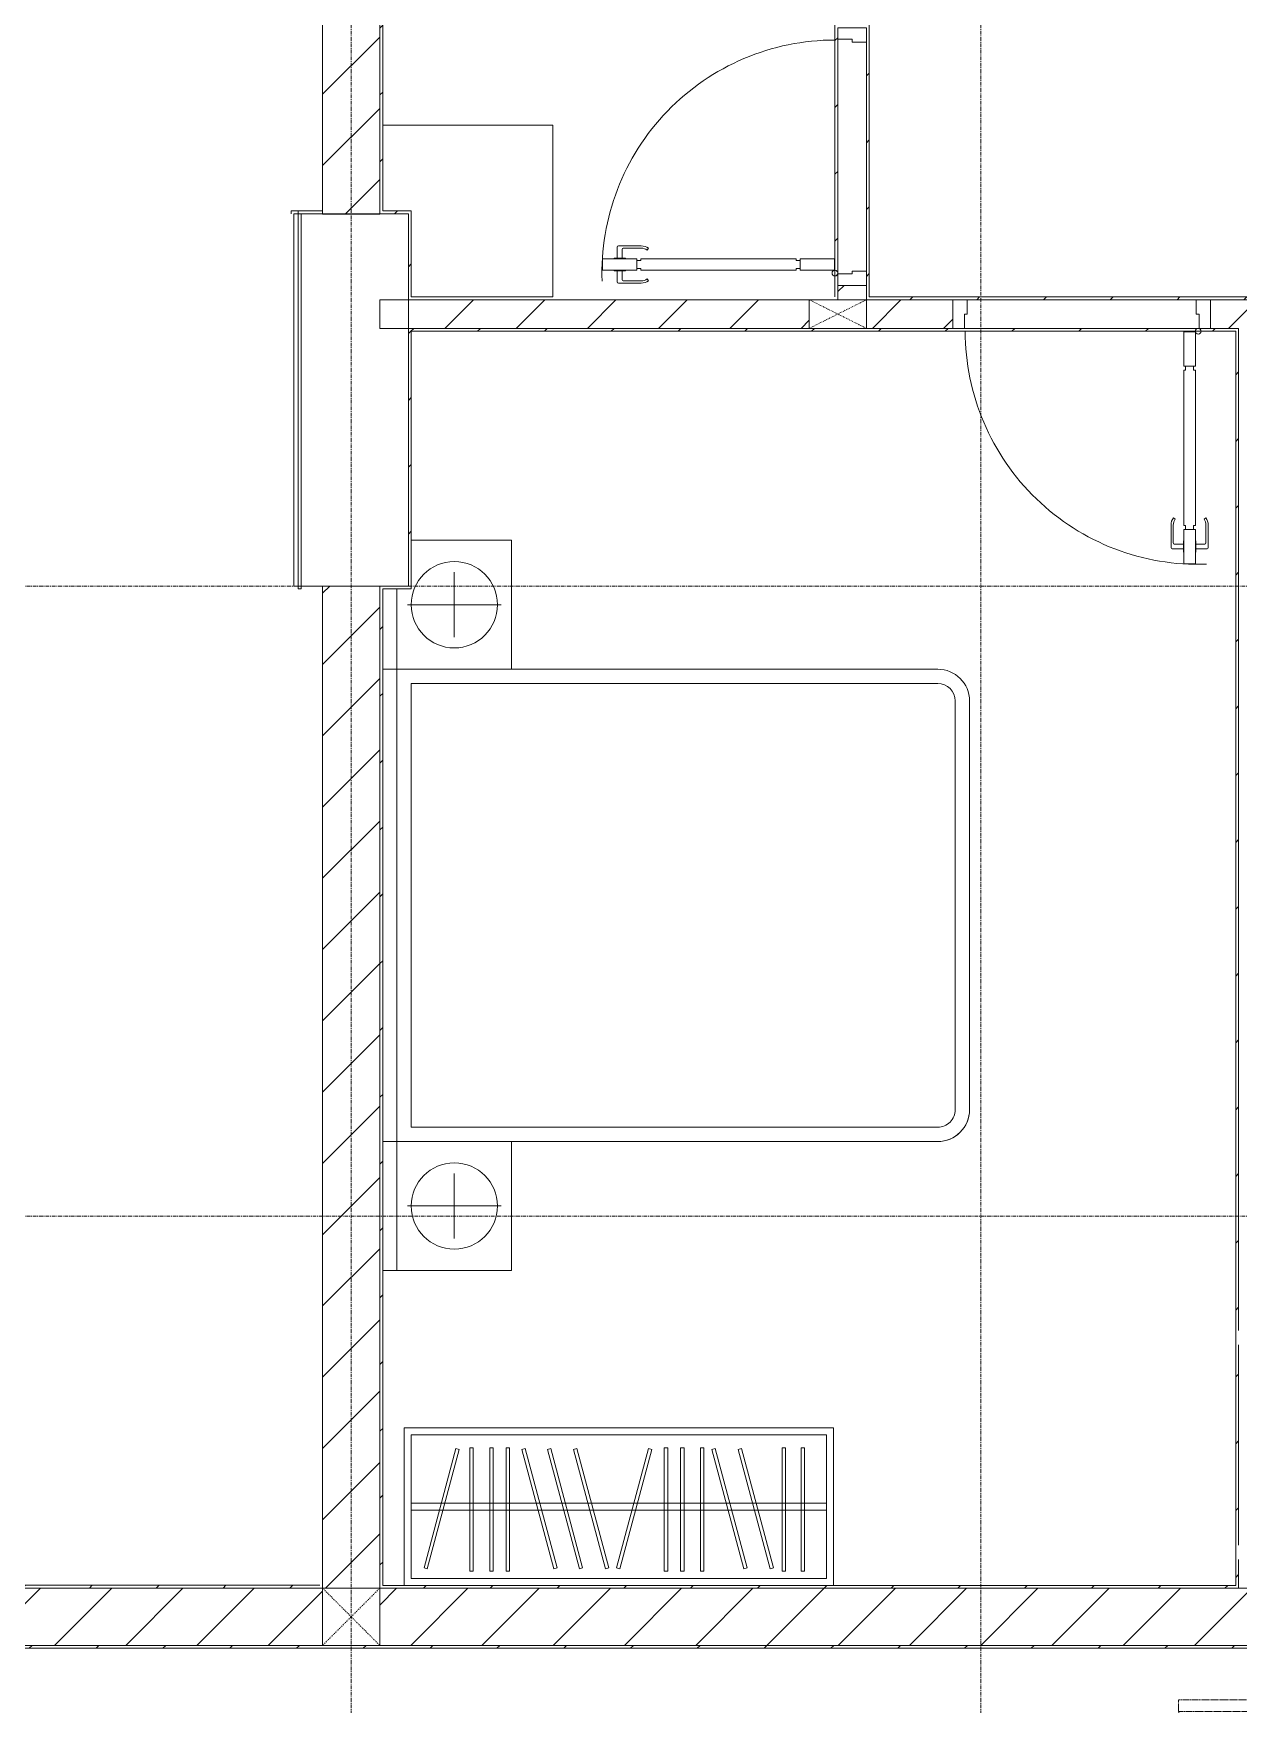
# Model space of a CAD drawing. Header units: millimetres. Extents: x 5357 to 201988, y -16345 to 109895.
# Drawn here: x 51643 to 55853, y 35331 to 41167 of the extents above; entities that cross this region are included whole.
import ezdxf

# ---------------------------------------------------------------- set-up
doc = ezdxf.new("R2010")
doc.units = ezdxf.units.MM
for name, pattern in [('Dash', [6, 3, -3]), ('Dash - Tight', [4.5, 3, -1.5]), ('Grid Line', [22.225, 12.7, -3.175, 3.175, -3.175])]:
    doc.linetypes.add(name, pattern=pattern)
for name, color, linetype, lineweight in [('0-1', 7, 'Continuous', 5), ('A-DETL-GENF-1', 53, 'Continuous', 9), ('A-DETL-GENF-3', 92, 'Dash - Tight', 9), ('A-DOOR', 31, 'Continuous', 9), ('A-DOOR-1', 53, 'Continuous', 9), ('A-DOOR-FRAM', 31, 'Continuous', 9), ('A-FLOR', 192, 'Continuous', 9), ('A-FLOR-1', 10, 'Continuous', 9), ('A-WALL', 113, 'Continuous', 9), ('A-WALL-1', 9, 'Continuous', 18), ('A-WALL-4', 113, 'Continuous', 18), ('A-WALL-PATT-1', 10, 'Continuous', 9), ('A-WALL-PATT-2', 53, 'Continuous', 9), ('A-WALL-PATT-3', 111, 'Continuous', 9), ('G-IMPT-1', 254, 'Continuous', 9), ('I-FURN-1', 53, 'Continuous', 9), ('I-WALL-1', 9, 'Continuous', 18), ('I-WALL-3', 2, 'Continuous', 18), ('S-COLS', 52, 'Continuous', 9), ('S-COLS-2', 9, 'Continuous', 18), ('S-COLS-4', 53, 'Continuous', 9), ('S-COLS-5', 52, 'Continuous', 18), ('S-COLS-6', 52, 'Dash', 9), ('S-COLS-HDLN', 52, 'Dash', 9), ('S-COLS-HDLN-1', 53, 'Dash', 9), ('S-GRID-1', 1, 'Grid Line', 9)]:
    doc.layers.add(name, color=color, linetype=linetype, lineweight=lineweight)
pattern_1 = [(45, (0, 0), (-124.4508, 124.4508), [])]
pattern_2 = [(45, (0, 0), (-116.67262, 116.67262), [])]

# ---------------------------------------------------------------- blocks, each defined once
blk = doc.blocks.new('NCV_TKTC_KET CAU_rvt-1-TKCS_MB SÂN ĐƯỜNG NỘI BỘ')
at = {"layer": 'A-FLOR-1'}
for p, q in [((54452.6, 40326.9), (54452.6, 41146.9)), ((54452.6, 41146.9), (54452.6, 40326.9)), ((54452.6, 40326.9), (54452.6, 41146.9)), ((52952.6, 40236.9), (54352.6, 40236.9)), ((54352.6, 40236.9), (52952.6, 40236.9)), ((52952.6, 40236.9), (54352.6, 40236.9)), ((54352.6, 40236.9), (54452.6, 40236.9)), ((54452.6, 40236.9), (54352.6, 40236.9)), ((54352.6, 40236.9), (54452.6, 40236.9))]:
    blk.add_line(p, q, dxfattribs=at)
at = {"layer": 'S-COLS-2'}
for p, q in [((52952.6, 40536.9), (52552.6, 40536.9)), ((52552.6, 40536.9), (52552.6, 39236.9)), ((52952.6, 39236.9), (52952.6, 40536.9)), ((52552.6, 39236.9), (52952.6, 39236.9))]:
    blk.add_line(p, q, dxfattribs=at)
blk = doc.blocks.new('DOOR_CW_01 CANH MO-PANEL KINH - DIW_01-900x2200-CỬA GỖ VÂN LAMINATE-553393-TKCS_MB SÂN ĐƯỜNG NỘI BỘ')
at = {"layer": 'A-DETL-GENF-1'}
for p, q in [((-399, 820.5), (-438, 820.5)), ((-399, 831.8), (-397, 831.8)), ((-399, 792.2), (-399, 831.8)), ((-397, 872), (-357, 872)), ((-397, 752), (-397, 872)), ((-397, 792.2), (-397, 831.8)), ((-357, 872), (-357, 752)), ((-357, 792.2), (-357, 831.8)), ((-355, 831.8), (-357, 831.8)), ((-355, 792.2), (-355, 831.8)), ((-355, 820.5), (-316, 820.5)), ((-442, 737), (-442, 816.5)), ((-434, 799.5), (-434, 737)), ((-399, 803.5), (-430, 803.5)), ((-397, 792.2), (-399, 792.2)), ((-357, 792.2), (-355, 792.2)), ((-355, 803.5), (-324, 803.5)), ((-320, 799.5), (-320, 737)), ((-312, 737), (-312, 816.5)), ((-433.9, 711.2), (-427.3, 715.8)), ((-357, 752), (-397, 752)), ((-397, 738), (-391, 738)), ((-397, 738), (-397, 196)), ((-363, 752), (-391, 752)), ((-391, 752), (-391, 738)), ((-363, 738), (-363, 752)), ((-357, 738), (-363, 738)), ((-357, 196), (-357, 738)), ((-320.1, 711.2), (-326.7, 715.8)), ((-397, 196), (-391, 196)), ((-357, 182), (-397, 182)), ((-397, 182), (-397, 62)), ((-391, 196), (-391, 182)), ((-391, 182), (-363, 182)), ((-357, 196), (-363, 196)), ((-363, 182), (-363, 196)), ((-357, 62), (-357, 182)), ((-397, 62), (-357, 62))]:
    blk.add_line(p, q, dxfattribs=at)
blk.add_circle((-407, 60), 10, dxfattribs=at)
for centre, radius, start, end in [((-438, 816.5), 4, 90, 180), ((-407, 60), 814, 360, 92), ((-316, 816.5), 4, 0, 90), ((-430, 799.5), 4, 90, 180), ((-324, 799.5), 4, 360, 90), ((-397, 737), 45, 180, 215), ((-397, 737), 37, 180, 215), ((-357, 737), 37, 325, 0), ((-357, 737), 45, 325, 0)]:
    blk.add_arc(centre, radius, start, end, dxfattribs=at)
at = {"layer": 'A-DOOR-1'}
for p, q in [((-410, 50), (-450, 50)), ((-450, 50), (-450, -50)), ((-410, 0), (-410, 50)), ((-400, 0), (-410, 0)), ((-407, 50), (-382, 50)), ((-400, -50), (-400, 0)), ((410, 0), (400, 0)), ((400, 0), (400, -50)), ((450, 50), (410, 50)), ((410, 50), (410, 0)), ((450, -50), (450, 50)), ((-450, -50), (-400, -50)), ((400, -50), (450, -50))]:
    blk.add_line(p, q, dxfattribs=at)
blk = doc.blocks.new('GIUONG NGU-2TAB-1600x2000 - GIUONG NGU-2TAB-1600x2000-V35-TKCS_MB SÂN ĐƯỜNG NỘI BỘ')
at = {"layer": 'I-FURN-1'}
for p, q in [((569.6, 2050), (1997.1, 2050)), ((1997.1, 2050), (569.6, 2050)), ((1997.1, 2000), (569.6, 2000)), ((458.5, 50), (458.5, 1938.9)), ((458.5, 1938.9), (458.5, 50)), ((508.5, 1938.9), (508.5, 100)), ((2058.2, 100), (2058.2, 1938.9)), ((2108.2, 1938.9), (2108.2, 50)), ((2108.2, 50), (2108.2, 1938.9)), ((8.5, 100), (8.5, 450.3)), ((8.5, 450.3), (458.5, 450.3)), ((8.5, 450.3), (458.5, 450.3)), ((8.5, 100), (8.5, 450.3)), ((233.5, 86.8), (233.5, 413.5)), ((458.5, 450.3), (458.5, 50)), ((458.5, 450.3), (458.5, 50)), ((2108.2, 50), (2108.2, 450.3)), ((2108.2, 450.3), (2558.2, 450.3)), ((2108.2, 450.3), (2108.2, 50)), ((2558.2, 450.3), (2108.2, 450.3)), ((2333.2, 86.8), (2333.2, 413.5)), ((2558.2, 450.3), (2558.2, 50)), ((2558.2, 50), (2558.2, 450.3)), ((120.2, 250.2), (346.8, 250.2)), ((2446.5, 250.2), (2219.8, 250.2)), ((508.5, 100), (2058.2, 100)), ((458.5, 50), (178.3, 50)), ((178.3, 50), (458.5, 50)), ((458.5, 50), (178.3, 50)), ((2108.2, 50), (458.5, 50)), ((458.5, 50), (458.5, 0)), ((458.5, 0), (458.5, 50)), ((458.5, 50), (2108.2, 50)), ((458.5, 50), (2108.2, 50)), ((2558.2, 50), (2108.2, 50)), ((2108.2, 50), (2558.2, 50)), ((2108.2, 0), (2108.2, 50)), ((2108.2, 50), (2108.2, 0)), ((2108.2, 50), (2558.2, 50)), ((2558.2, 50), (2558.2, 0))]:
    blk.add_line(p, q, dxfattribs=at)
for centre in [(233.5, 250.2), (2333.2, 250.2)]:
    blk.add_circle(centre, 150.7, dxfattribs=at)
for centre, radius, start, end in [((569.6, 1938.9), 111.1, 90, 180), ((569.6, 1938.9), 111.1, 90, 180), ((1997.1, 1938.9), 111.1, 0, 90), ((1997.1, 1938.9), 111.1, 360, 90), ((569.6, 1938.9), 61.1, 90, 180), ((1997.1, 1938.9), 61.1, 360, 90)]:
    blk.add_arc(centre, radius, start, end, dxfattribs=at)
blk = doc.blocks.new('TU QUAN AO-SUITE ROOM_3 - TU QUAN AO-SUITE ROOM_3-V36-TKCS_MB SÂN ĐƯỜNG NỘI BỘ')
at = {"layer": 'I-FURN-1'}
for p, q in [((-550, 1500), (0, 1500)), ((-550, 0), (-550, 1500)), ((0, 1500), (-550, 1500)), ((-550, 1500), (-550, 0)), ((-24, 1476), (-526, 1476)), ((-526, 1476), (-526, 600)), ((-526, 1476), (-526, 24)), ((-287, 576), (-287, 1476)), ((-263, 576), (-263, 1476)), ((-24, 24), (-24, 1476)), ((-480.1, 1386.9), (-480.1, 1398.9)), ((-480.1, 1398.9), (-50.1, 1398.9)), ((-480.1, 1386.9), (-480.1, 1398.9)), ((-50.1, 1386.9), (-480.1, 1386.9)), ((-50.1, 1398.9), (-50.1, 1386.9)), ((-480.1, 1320.5), (-480.1, 1332.5)), ((-480.1, 1332.5), (-50.1, 1332.5)), ((-480.1, 1320.5), (-480.1, 1332.5)), ((-50.1, 1320.5), (-480.1, 1320.5)), ((-478.3, 1178.1), (-61.3, 1289.9)), ((-61.3, 1289.9), (-58.2, 1278.3)), ((-50.1, 1332.5), (-50.1, 1320.5)), ((-58.2, 1278.3), (-475.2, 1166.5)), ((-478.3, 1086.9), (-61.3, 1198.6)), ((-475.2, 1166.5), (-478.3, 1178.1)), ((-58.2, 1187.1), (-475.2, 1075.3)), ((-61.3, 1198.6), (-58.2, 1187.1)), ((-475.2, 1075.3), (-478.3, 1086.9)), ((-480.1, 1035.3), (-480.1, 1047.3)), ((-480.1, 1047.3), (-50.1, 1047.3)), ((-480.1, 1035.3), (-480.1, 1047.3)), ((-50.1, 1035.3), (-480.1, 1035.3)), ((-50.1, 1047.3), (-50.1, 1035.3)), ((-480.1, 965.8), (-480.1, 977.8)), ((-480.1, 977.8), (-50.1, 977.8)), ((-480.1, 965.8), (-480.1, 977.8)), ((-50.1, 965.8), (-480.1, 965.8)), ((-50.1, 977.8), (-50.1, 965.8)), ((-480.1, 908.6), (-480.1, 920.6)), ((-480.1, 920.6), (-50.1, 920.6)), ((-480.1, 908.6), (-480.1, 920.6)), ((-50.1, 908.6), (-480.1, 908.6)), ((-50.1, 920.6), (-50.1, 908.6)), ((-475.2, 865.5), (-478.3, 853.9)), ((-478.3, 853.9), (-61.3, 742.1)), ((-58.2, 753.7), (-475.2, 865.5)), ((-478.3, 603.1), (-61.3, 714.9)), ((-58.2, 703.3), (-475.2, 591.5)), ((-61.3, 742.1), (-58.2, 753.7)), ((-61.3, 714.9), (-58.2, 703.3)), ((-526, 24), (-526, 600)), ((-478.3, 511.9), (-61.3, 623.6)), ((-475.2, 591.5), (-478.3, 603.1)), ((-58.2, 612.1), (-475.2, 500.3)), ((-61.3, 623.6), (-58.2, 612.1)), ((-550, 24), (-550, 576)), ((-478.3, 423.1), (-61.3, 534.9)), ((-287, 24), (-287, 576)), ((-263, 24), (-263, 576)), ((-61.3, 534.9), (-58.2, 523.3)), ((-475.2, 500.3), (-478.3, 511.9)), ((-58.2, 523.3), (-475.2, 411.5)), ((-475.2, 411.5), (-478.3, 423.1)), ((-480.1, 368.4), (-480.1, 356.4)), ((-50.1, 368.4), (-480.1, 368.4)), ((-480.1, 356.4), (-50.1, 356.4)), ((-50.1, 356.4), (-50.1, 368.4)), ((-480.1, 311.2), (-480.1, 299.2)), ((-50.1, 311.2), (-480.1, 311.2)), ((-480.1, 299.2), (-50.1, 299.2)), ((-50.1, 299.2), (-50.1, 311.2)), ((-480.1, 241.7), (-480.1, 229.7)), ((-50.1, 241.7), (-480.1, 241.7)), ((-50.1, 229.7), (-50.1, 241.7)), ((-480.1, 229.7), (-50.1, 229.7)), ((-475.2, 192.7), (-478.3, 181.1)), ((-478.3, 181.1), (-61.3, 69.4)), ((-58.2, 80.9), (-475.2, 192.7)), ((-61.3, 69.4), (-58.2, 80.9)), ((-526, 24), (-24, 24)), ((0, 0), (-550, 0)), ((-550, 0), (0, 0))]:
    blk.add_line(p, q, dxfattribs=at)
blk = doc.blocks.new('MAY GIAT - MAY GIAT_dwg-V38-TKCS_MB SÂN ĐƯỜNG NỘI BỘ')
at = {"layer": 'G-IMPT-1', "flags": 128}
blk.add_lwpolyline([(5, 596.6), (5, 2.3), (605, 2.3), (605, 496.6)], dxfattribs=at)
blk = doc.blocks.new('MAY GIAT - MAY GIAT-V39-TKCS_MB SÂN ĐƯỜNG NỘI BỘ')
at = {"layer": 'I-FURN-1'}
for p, q in [((5, -2.3), (605, -2.3)), ((5, -596.6), (5, -2.3)), ((605, -2.3), (605, -496.6))]:
    blk.add_line(p, q, dxfattribs=at)
at = {"extrusion": (0, 0, -1), "zscale": -1, "rotation": 180}
blk.add_blockref('MAY GIAT - MAY GIAT_dwg-V38-TKCS_MB SÂN ĐƯỜNG NỘI BỘ', (0, 0), dxfattribs=at)
blk = doc.blocks.new('G1_SOF - BO TRU - 100x200-V107-TKCS_MB SÂN ĐƯỜNG NỘI BỘ')
at = {"layer": 'S-COLS-2'}
for p, q in [((-50, 100), (50, 100)), ((-50, -100), (-50, 100)), ((50, 100), (50, -100)), ((50, -100), (-50, -100))]:
    blk.add_line(p, q, dxfattribs=at)
at = {"layer": 'S-COLS-HDLN-1'}
for p, q in [((50, -100), (-50, 100)), ((-50, -100), (50, 100))]:
    blk.add_line(p, q, dxfattribs=at)
blk = doc.blocks.new('DOOR_CW_01 CANH MO-PANEL KINH - DIG_01-900x2200-CỬA NHÔM KÍNH-400868-TKCS_MB SÂN ĐƯỜNG NỘI BỘ')
at = {"layer": 'A-DETL-GENF-1'}
for p, q in [((-399, 820.5), (-438, 820.5)), ((-399, 831.8), (-397, 831.8)), ((-399, 792.2), (-399, 831.8)), ((-397, 872), (-357, 872)), ((-397, 752), (-397, 872)), ((-397, 792.2), (-397, 831.8)), ((-357, 872), (-357, 752)), ((-357, 792.2), (-357, 831.8)), ((-355, 831.8), (-357, 831.8)), ((-355, 792.2), (-355, 831.8)), ((-355, 820.5), (-316, 820.5)), ((-442, 737), (-442, 816.5)), ((-434, 799.5), (-434, 737)), ((-399, 803.5), (-430, 803.5)), ((-397, 792.2), (-399, 792.2)), ((-357, 792.2), (-355, 792.2)), ((-355, 803.5), (-324, 803.5)), ((-320, 799.5), (-320, 737)), ((-312, 737), (-312, 816.5)), ((-433.9, 711.2), (-427.3, 715.8)), ((-357, 752), (-397, 752)), ((-397, 738), (-391, 738)), ((-397, 738), (-397, 196)), ((-363, 752), (-391, 752)), ((-391, 752), (-391, 738)), ((-363, 738), (-363, 752)), ((-357, 738), (-363, 738)), ((-357, 196), (-357, 738)), ((-320.1, 711.2), (-326.7, 715.8)), ((-397, 196), (-391, 196)), ((-357, 182), (-397, 182)), ((-397, 182), (-397, 62)), ((-391, 196), (-391, 182)), ((-391, 182), (-363, 182)), ((-357, 196), (-363, 196)), ((-363, 182), (-363, 196)), ((-357, 62), (-357, 182)), ((-397, 62), (-357, 62))]:
    blk.add_line(p, q, dxfattribs=at)
blk.add_circle((-407, 60), 10, dxfattribs=at)
for centre, radius, start, end in [((-438, 816.5), 4, 90, 180), ((-407, 60), 814, 360, 92), ((-316, 816.5), 4, 0, 90), ((-430, 799.5), 4, 90, 180), ((-324, 799.5), 4, 360, 90), ((-397, 737), 45, 180, 215), ((-397, 737), 37, 180, 215), ((-357, 737), 37, 325, 0), ((-357, 737), 45, 325, 0)]:
    blk.add_arc(centre, radius, start, end, dxfattribs=at)
at = {"layer": 'A-DOOR-1'}
for p, q in [((-410, 50), (-450, 50)), ((-450, 50), (-450, -50)), ((-410, 0), (-410, 50)), ((-400, 0), (-410, 0)), ((-407, 50), (-382, 50)), ((-400, -50), (-400, 0)), ((410, 0), (400, 0)), ((400, 0), (400, -50)), ((450, 50), (410, 50)), ((410, 50), (410, 0)), ((450, -50), (450, 50)), ((-450, -50), (-400, -50)), ((400, -50), (450, -50))]:
    blk.add_line(p, q, dxfattribs=at)
blk = doc.blocks.new('NCV_TKTC_TANG 1_rvt-1-TKCS_MB SÂN ĐƯỜNG NỘI BỘ')
at = {"layer": 'A-WALL-PATT-1'}
h = blk.add_hatch(dxfattribs=at)
h.set_pattern_fill('FP_1', color=256, style=0, pattern_type=2)
h.set_pattern_definition(pattern_1)
h.paths.add_polyline_path([(54452.6, 40236.9), (54552.6, 40237.8), (54552.6, 40286.9), (54452.6, 40286.9), (54452.6, 40237.8)])
h.paths.add_polyline_path([(54458.6, 41186.9), (54552.6, 41186.9), (54552.6, 41236.9), (54452.6, 41236.9), (54452.6, 41186.9)])
h = blk.add_hatch(dxfattribs=at)
h.set_pattern_fill('FP_1', color=256, style=0, pattern_type=2)
h.set_pattern_definition(pattern_1)
h.paths.add_polyline_path([(55852.6, 40136.9), (56054.2, 40137.8), (56054.2, 40236.9), (55754.6, 40236.9), (55754.6, 40136.9), (55842.6, 40136.9)])
h.paths.add_polyline_path([(54552.6, 40136.9), (54854.6, 40136.9), (54854.6, 40236.9), (54552.6, 40236.9), (54552.6, 40186.9)])
h.paths.add_polyline_path([(54352.6, 40136.9), (54352.6, 40236.9), (52952.6, 40236.9), (52952.6, 40136.9), (54052.6, 40136.9)])
h.paths.add_polyline_path([(57405.9, 40136.9), (57652.6, 40136.9), (57652.6, 40236.9), (56854.2, 40236.9), (56854.2, 40136.9), (57299.9, 40136.9)])
at = {"layer": 'A-WALL-PATT-2'}
h = blk.add_hatch(dxfattribs=at)
h.set_pattern_fill('FP_2', color=256, style=0, pattern_type=2)
h.set_pattern_definition(pattern_2)
h.paths.add_polyline_path([(52852.6, 40536.9), (52862.6, 40539.1), (52862.6, 43836.9), (52852.6, 43836.9), (52852.6, 40546.9)])
h = blk.add_hatch(dxfattribs=at)
h.set_pattern_fill('FP_2', color=256, style=0, pattern_type=2)
h.set_pattern_definition(pattern_2)
h.paths.add_polyline_path([(54452.6, 40246.9), (54452.6, 41236.9), (54442.6, 41236.9), (54442.6, 40246.9), (54448.6, 40246.9)])
h = blk.add_hatch(dxfattribs=at)
h.set_pattern_fill('FP_2', color=256, style=0, pattern_type=2)
h.set_pattern_definition(pattern_2)
h.paths.add_polyline_path([(54552.6, 40246.9), (54562.6, 40246.9), (54562.6, 41236.9), (54552.6, 41236.5), (54552.6, 40286.9)])
h = blk.add_hatch(dxfattribs=at)
h.set_pattern_fill('FP_2', color=256, style=0, pattern_type=2)
h.set_pattern_definition(pattern_2)
h.paths.add_polyline_path([(52952.6, 40536.9), (52962.6, 40536.9), (52962.6, 40546.9), (52862.6, 40546.9), (52862.6, 40536.9), (52927.6, 40536.9)])
h = blk.add_hatch(dxfattribs=at)
h.set_pattern_fill('FP_2', color=256, style=0, pattern_type=2)
h.set_pattern_definition(pattern_2)
h.paths.add_polyline_path([(52962.6, 40246.9), (52962.6, 40536.9), (52952.6, 40536.9), (52952.6, 40246.9)])
h = blk.add_hatch(dxfattribs=at)
h.set_pattern_fill('FP_2', color=256, style=0, pattern_type=2)
h.set_pattern_definition(pattern_2)
h.paths.add_polyline_path([(55852.6, 40236.9), (57852.6, 40238.1), (57852.4, 40246.9), (54552.6, 40246.9), (54552.6, 40236.9), (55852.6, 40236.9)])
h = blk.add_hatch(dxfattribs=at)
h.set_pattern_fill('FP_2', color=256, style=0, pattern_type=2)
h.set_pattern_definition(pattern_2)
h.paths.add_polyline_path([(54452.6, 40126.9), (55842.6, 40126.9), (55842.6, 40136.9), (52952.6, 40136.9), (52952.6, 40126.9), (53969.5, 40126.9)])
h = blk.add_hatch(dxfattribs=at)
h.set_pattern_fill('FP_2', color=256, style=0, pattern_type=2)
h.set_pattern_definition(pattern_2)
h.paths.add_polyline_path([(52960.9, 39226.9), (52962.6, 39226.9), (52962.6, 40126.9), (52952.6, 40126.9), (52952.6, 39226.9)])
h = blk.add_hatch(dxfattribs=at)
h.set_pattern_fill('FP_2', color=256, style=0, pattern_type=2)
h.set_pattern_definition(pattern_2)
h.paths.add_polyline_path([(55852.1, 35737.4), (55852.6, 35737.4), (55852.6, 40136.9), (55842.6, 40136.9), (55842.6, 35737.4)])
h = blk.add_hatch(dxfattribs=at)
h.set_pattern_fill('FP_2', color=256, style=0, pattern_type=2)
h.set_pattern_definition(pattern_2)
h.paths.add_polyline_path([(52852.6, 35746.9), (52862.6, 35746.9), (52862.6, 39226.9), (52852.6, 39226.9), (52852.6, 35746.9)])
h = blk.add_hatch(dxfattribs=at)
h.set_pattern_fill('FP_2', color=256, style=0, pattern_type=2)
h.set_pattern_definition(pattern_2)
h.paths.add_polyline_path([(55715.4, 35737.4), (55842.6, 35737.4), (55842.6, 35746.9), (52852.6, 35746.9), (52853, 35737.4), (55006.6, 35737.4)])
at = {"layer": 'A-FLOR-1'}
blk.add_line((54552.6, 40336.9), (54552.6, 41136.9), dxfattribs=at)
at = {"layer": 'A-WALL-1'}
for p, q in [((54452.6, 40286.9), (54452.6, 40236.9)), ((54552.6, 40236.9), (54552.6, 40286.9)), ((54352.6, 40236.9), (52852.6, 40236.9)), ((52852.6, 40236.9), (52852.6, 40136.9)), ((54854.6, 40236.9), (54552.6, 40236.9)), ((56054.2, 40236.9), (55754.6, 40236.9)), ((52852.6, 40136.9), (54352.6, 40136.9)), ((54552.6, 40136.9), (54854.6, 40136.9)), ((55754.6, 40136.9), (55852.6, 40136.9))]:
    blk.add_line(p, q, dxfattribs=at)
at = {"layer": 'I-WALL-1'}
for p, q in [((52852.6, 43836.9), (52852.6, 40536.9)), ((52862.6, 40546.9), (52862.6, 43826.9)), ((54442.6, 41226.9), (54442.6, 40246.9)), ((54562.6, 40246.9), (54562.6, 41226.9)), ((54452.6, 40326.9), (54452.6, 41146.9)), ((54552.6, 41136.9), (54552.6, 40336.9)), ((52852.6, 40536.9), (52862.6, 40536.9)), ((52962.6, 40546.9), (52862.6, 40546.9)), ((52862.6, 40536.9), (52952.6, 40536.9)), ((52952.6, 40536.9), (52952.6, 40246.9)), ((52962.6, 40536.9), (52962.6, 40546.9)), ((52962.6, 40246.9), (52962.6, 40536.9)), ((54452.6, 40246.9), (54452.6, 40286.9)), ((54552.6, 40286.9), (54552.6, 40246.9)), ((54552.6, 40246.9), (54552.6, 40236.9)), ((54552.6, 40236.9), (54854.6, 40236.9)), ((57852.6, 40246.9), (54562.6, 40246.9)), ((54904.6, 40236.9), (55704.6, 40236.9)), ((55754.6, 40236.9), (56054.2, 40236.9)), ((54352.6, 40136.9), (52952.6, 40136.9)), ((52952.6, 40136.9), (52952.6, 40126.9)), ((52952.6, 40126.9), (52952.6, 39236.9)), ((52962.6, 40126.9), (55842.6, 40126.9)), ((52962.6, 39226.9), (52962.6, 40126.9)), ((54854.6, 40136.9), (54552.6, 40136.9)), ((55714.6, 40136.9), (54894.6, 40136.9)), ((55842.6, 40136.9), (55754.6, 40136.9)), ((55852.6, 40136.9), (55842.6, 40136.9)), ((55842.6, 40126.9), (55842.6, 35746.9)), ((55852.6, 36636.9), (55852.6, 40136.9)), ((52952.6, 39236.9), (52852.6, 39236.9)), ((52852.6, 39236.9), (52852.6, 39226.9)), ((52852.6, 39226.9), (52852.6, 35746.9)), ((52862.6, 39226.9), (52952.6, 39226.9)), ((52862.6, 35746.9), (52862.6, 39226.9)), ((52952.6, 39226.9), (52962.6, 39226.9)), ((55852.6, 35886.9), (55852.6, 36586.9)), ((55852.6, 35736.9), (55852.6, 35836.9)), ((52852.6, 35746.9), (52852.6, 35736.9)), ((52852.6, 35736.9), (55842.6, 35736.9)), ((55842.6, 35746.9), (52862.6, 35746.9)), ((55842.6, 35736.9), (55852.6, 35736.9))]:
    blk.add_line(p, q, dxfattribs=at)
at = {"layer": 'A-DOOR-1'}
for name, p, rotation in [('DOOR_CW_01 CANH MO-PANEL KINH - DIG_01-900x2200-CỬA NHÔM KÍNH-400868-TKCS_MB SÂN ĐƯỜNG NỘI BỘ', (54502.6, 40736.9), 90.0000000000011), ('DOOR_CW_01 CANH MO-PANEL KINH - DIW_01-900x2200-CỬA GỖ VÂN LAMINATE-553393-TKCS_MB SÂN ĐƯỜNG NỘI BỘ', (55304.6, 40186.9), 180)]:
    blk.add_blockref(name, p, dxfattribs=dict(at, rotation=rotation))
at = {"layer": 'I-FURN-1'}
for name, p, rotation in [('MAY GIAT - MAY GIAT-V39-TKCS_MB SÂN ĐƯỜNG NỘI BỘ', (53459.2, 40851.9), 270.0000000000002), ('GIUONG NGU-2TAB-1600x2000 - GIUONG NGU-2TAB-1600x2000-V35-TKCS_MB SÂN ĐƯỜNG NỘI BỘ', (52862.6, 39405.2), 269.9999999999995), ('TU QUAN AO-SUITE ROOM_3 - TU QUAN AO-SUITE ROOM_3-V36-TKCS_MB SÂN ĐƯỜNG NỘI BỘ', (52937.6, 35746.9), 270.0000000000003)]:
    blk.add_blockref(name, p, dxfattribs=dict(at, rotation=rotation))
at = {"layer": 'S-COLS-4', "rotation": 270.0000000000007}
blk.add_blockref('G1_SOF - BO TRU - 100x200-V107-TKCS_MB SÂN ĐƯỜNG NỘI BỘ', (54452.6, 40186.9), dxfattribs=at)
blk = doc.blocks.new('FD_07 - FD_07-1700x2200-CỬA ĐI 2 CÁNH-910693-TKCS_MB SÂN ĐƯỜNG NỘI BỘ')
at = {"layer": 'A-DETL-GENF-3'}
for p, q in [((-810, 910), (-810, 100)), ((-770, 910), (-810, 910)), ((-770, 100), (-770, 910)), ((770, 100), (770, 910)), ((770, 910), (810, 910)), ((810, 910), (810, 100)), ((-810, 100), (-770, 100)), ((810, 100), (770, 100)), ((-810, -910), (-810, -100)), ((-810, -100), (-770, -100)), ((-770, -100), (-770, -910)), ((810, -100), (770, -100)), ((770, -100), (770, -910)), ((810, -910), (810, -100)), ((-770, -910), (-810, -910)), ((770, -910), (810, -910))]:
    blk.add_line(p, q, dxfattribs=at)
for centre, start, end in [((-810, 100), 0, 87.16943), ((810, 100), 92.83057, 180), ((-810, -100), 272.83057, 360), ((810, -100), 180, 267.16943)]:
    blk.add_arc(centre, 810, start, end, dxfattribs=at)
at = {"layer": 'A-DOOR'}
for p, q in [((-810, 100), (810, 100)), ((800, -100), (-800, -100))]:
    blk.add_line(p, q, dxfattribs=at)
at = {"layer": 'A-DOOR-FRAM'}
for p, q in [((-810, 100), (-850, 100)), ((-850, 100), (-850, -100)), ((-810, 60), (-810, 100)), ((-800, 60), (-810, 60)), ((-800, -100), (-800, 60)), ((810, 60), (800, 60)), ((800, 60), (800, -100)), ((850, 100), (810, 100)), ((810, 100), (810, 60)), ((850, -100), (850, 100)), ((-850, -100), (-800, -100)), ((800, -100), (850, -100))]:
    blk.add_line(p, q, dxfattribs=at)
blk = doc.blocks.new('G1_SOF - BO TRU - 200x200-3050151-TKCS_MB SÂN ĐƯỜNG NỘI BỘ')
at = {"layer": 'S-COLS-HDLN'}
for p, q in [((-100, 100), (100, -100)), ((100, 100), (-100, -100))]:
    blk.add_line(p, q, dxfattribs=at)

msp = doc.modelspace()

# ---------------------------------------------------------------- hatches: boundary and pattern name
at = {"layer": 'A-WALL-PATT-3'}
h = msp.add_hatch(dxfattribs=at)
h.set_pattern_fill('FP_1', color=256, style=0, pattern_type=2)
h.set_pattern_definition(pattern_1)
h.paths.add_polyline_path([(52852.6, 40535.7), (52852.6, 43837), (52652.6, 43836.9), (52652.6, 40536.9), (52850.6, 40535.8)])
h = msp.add_hatch(dxfattribs=at)
h.set_pattern_fill('FP_2', color=256, style=0, pattern_type=2)
h.set_pattern_definition(pattern_2)
h.paths.add_polyline_path([(52567.6, 39226.9), (52577.6, 39226.9), (52577.6, 39236.9), (52567.6, 39236.9)])
h.paths.add_polyline_path([(52567.6, 40536.9), (52577.6, 40536.9), (52577.6, 40546.9), (52567.6, 40546.9)])
h = msp.add_hatch(dxfattribs=at)
h.set_pattern_fill('FP_1', color=256, style=0, pattern_type=2)
h.set_pattern_definition(pattern_1)
h.paths.add_polyline_path([(52852.6, 35737.4), (52852.6, 39236.9), (52652.6, 39236.9), (52652.6, 35737.4)])
h = msp.add_hatch(dxfattribs=at)
h.set_pattern_fill('FP_1', color=256, style=0, pattern_type=2)
h.set_pattern_definition(pattern_1)
h.paths.add_polyline_path([(69052.6, 35537.4), (69052.6, 35737.4), (67292.6, 35736.9), (67292.6, 35537.4), (68299.8, 35537.4)])
h.paths.add_polyline_path([(44696.4, 35537.4), (49452.9, 35537.4), (49452.6, 35737.4), (44652.6, 35737.4), (44652.6, 35537.4)])
h.paths.add_polyline_path([(49652.9, 35537.4), (52652.6, 35537.4), (52652.6, 35737.4), (49652.9, 35737.4), (49652.9, 35662)])
h.paths.add_polyline_path([(53356.6, 35537.4), (56452.6, 35537.4), (56452.6, 35737.4), (52852.6, 35736.9), (52852.6, 35537.4), (52927.6, 35537.4)])
h.paths.add_polyline_path([(66052.9, 35537.4), (66202.6, 35537.4), (66202.6, 35737.4), (66052.9, 35736.9), (66052.9, 35537.4)])
h.paths.add_polyline_path([(65852.6, 35537.4), (65852.9, 35537.4), (65852.6, 35737.4), (61052.6, 35736.9), (61052.6, 35537.4), (64902.6, 35537.4)])
h.paths.add_polyline_path([(56662.6, 35537.4), (58002.6, 35537.4), (58002.6, 35737.4), (56652.6, 35736.9), (56652.6, 35537.4)])
h.paths.add_polyline_path([(60852.6, 35537.4), (60852.6, 35737.4), (59092.6, 35736.9), (59092.6, 35537.4), (60752.6, 35537.4)])
h = msp.add_hatch(dxfattribs=at)
h.set_pattern_fill('FP_2', color=256, style=0, pattern_type=2)
h.set_pattern_definition(pattern_2)
h.paths.add_polyline_path([(49652.9, 35737.4), (52652.6, 35737.4), (52652.6, 35747.4), (46012.6, 35747.4), (46012.6, 35737.4), (49452.9, 35737.4)])
h = msp.add_hatch(dxfattribs=at)
h.set_pattern_fill('FP_2', color=256, style=0, pattern_type=2)
h.set_pattern_definition(pattern_2)
h.paths.add_polyline_path([(56442.6, 35527.4), (56452.6, 35527.4), (56452.6, 35537.4), (44452.6, 35537.4), (44452.6, 35527.4), (46566.6, 35527.4), (56215.1, 35527.4)])

# ---------------------------------------------------------------- linework, layer by layer
at = {"layer": 'A-FLOR'}
for p, q in [((52652.6, 43836.9), (52652.6, 40536.9)), ((52652.6, 39236.9), (52652.6, 39226.9))]:
    msp.add_line(p, q, dxfattribs=at)
at = {"layer": 'A-WALL'}
for p, q in [((52542.6, 40546.9), (52567.6, 40546.9)), ((52542.6, 40546.9), (52542.6, 40536.9)), ((52577.6, 40546.9), (52652.6, 40546.9)), ((52652.6, 35737.4), (52852.6, 35737.4)), ((52652.6, 35537.4), (52652.6, 35737.4)), ((52852.6, 35737.4), (52852.6, 35537.4)), ((52852.6, 35537.4), (56652.6, 35537.4)), ((56452.6, 35537.4), (52852.6, 35537.4))]:
    msp.add_line(p, q, dxfattribs=at)
at = {"layer": 'A-WALL-4'}
for p, q in [((52852.6, 40535.7), (52852.6, 43837)), ((52652.6, 40536.9), (52652.6, 40535.7)), ((52652.6, 40535.7), (52852.6, 40535.7)), ((52852.6, 39236.9), (52652.6, 39236.9)), ((52652.6, 39226.9), (52652.6, 35747.4)), ((52852.6, 35737.4), (52852.6, 39236.9)), ((52652.6, 35737.4), (52652.6, 35737.4)), ((56452.6, 35737.4), (52852.6, 35737.4)), ((49652.9, 35537.4), (52652.6, 35537.4))]:
    msp.add_line(p, q, dxfattribs=at)
at = {"layer": 'I-WALL-3'}
for p, q in [((52577.6, 40546.9), (52567.6, 40546.9)), ((52567.6, 40546.9), (52567.6, 39226.9)), ((52577.6, 39226.9), (52577.6, 40536.9)), ((52567.6, 39226.9), (52577.6, 39226.9)), ((52642.6, 35747.4), (46012.6, 35747.4)), ((46012.6, 35737.4), (52652.6, 35737.4)), ((52652.6, 35737.4), (52652.6, 35747.4)), ((44442.6, 35527.4), (56442.6, 35527.4)), ((52852.6, 35537.4), (44452.6, 35537.4))]:
    msp.add_line(p, q, dxfattribs=at)
at = {"layer": 'S-COLS'}
for p, q in [((52852.6, 35737.4), (52652.6, 35737.4)), ((52652.6, 35737.4), (52652.6, 35537.4)), ((52852.6, 35537.4), (52852.6, 35737.4))]:
    msp.add_line(p, q, dxfattribs=at)
at = {"layer": 'S-COLS-5'}
msp.add_line((52652.6, 35537.4), (52852.6, 35537.4), dxfattribs=at)
at = {"layer": 'S-GRID-1'}
for p, q in [((52752.6, 20960.6), (52752.6, 80482.7)), ((54952.6, 20960.6), (54952.6, 80482.7)), ((131551.8, 39236.9), (29351.8, 39236.9)), ((131551.8, 37036.9), (29351.8, 37036.9))]:
    msp.add_line(p, q, dxfattribs=at)

# ---------------------------------------------------------------- block references
at = {"layer": '0-1'}
for name in ['NCV_TKTC_KET CAU_rvt-1-TKCS_MB SÂN ĐƯỜNG NỘI BỘ', 'NCV_TKTC_TANG 1_rvt-1-TKCS_MB SÂN ĐƯỜNG NỘI BỘ']:
    msp.add_blockref(name, (0, 0), dxfattribs=at)
at = {"layer": 'A-DOOR', "rotation": 90}
msp.add_blockref('FD_07 - FD_07-1700x2200-CỬA ĐI 2 CÁNH-910693-TKCS_MB SÂN ĐƯỜNG NỘI BỘ', (56552.6, 34537.1), dxfattribs=at)
at = {"layer": 'S-COLS-6'}
msp.add_blockref('G1_SOF - BO TRU - 200x200-3050151-TKCS_MB SÂN ĐƯỜNG NỘI BỘ', (52752.6, 35637.4), dxfattribs=at)

doc.saveas('drawing.dxf')
